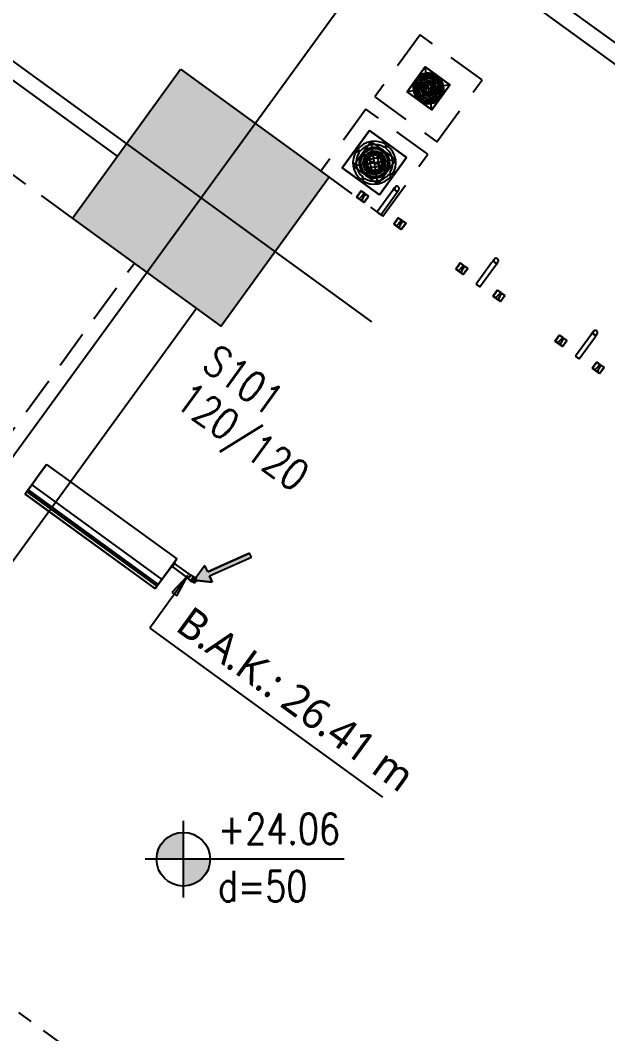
# Model space of a CAD drawing. Header units: millimetres. Extents: x 400392 to 401374, y 4543900 to 4544115.
# Drawn here: x 400714.47 to 400718.31, y 4544054.55 to 4544061.16 of the extents above; entities that cross this region are included whole.
import ezdxf

# ---------------------------------------------------------------- set-up
doc = ezdxf.new("R2010")
doc.units = ezdxf.units.MM
for name, pattern in [('AKS', [3, 2.5, -0.25, 0, -0.25]), ('CENTER', [2, 1.25, -0.25, 0.25, -0.25]), ('CIZGI', [0.4, 0.25, -0.15]), ('CONTINU', [0]), ('HIDDEN', [0.375, 0.25, -0.125])]:
    doc.linetypes.add(name, pattern=pattern)
doc.layers.add('A-DETL-GENF', color=92, linetype='Continuous', lineweight=9)
for name, color, linetype in [('aks prota', 2, 'AKS'), ('kiriş prota', 6, 'Continuous'), ('kolon prota', 1, 'Continuous'), ('kolon tarama prota', 252, 'Continuous'), ('lkolon prota', 4, 'Continuous'), ('PRT-MI-a_fit_drainage', 10, 'Continuous'), ('skesit prota', 7, 'Continuous'), ('st-s_level (kot)', 6, 'Continuous'), ('st-s_levelmark (kot işareti)', 4, 'Continuous'), ('tkolon prota', 6, 'Continuous')]:
    doc.layers.add(name, color=color, linetype=linetype)
doc.styles.add('OLCU', font='romanstw.shx')
doc.styles.add('Segoe UI Light_1', font='', dxfattribs={"height": 200})
doc.styles.add('tkolon', font='romanstw.shx')
doc.styles.get('Segoe UI Light_1').set_extended_font_data('Segoe UI Light')

# ---------------------------------------------------------------- blocks, each defined once
blk = doc.blocks.new('+24.06 mekanik')
at = {"layer": 'kolon tarama prota'}
for points in [[(10465.7, 166800.1), (10465.7, 166918.1), (10503.8, 166896.1), (10653.2, 167154.9), (10679.2, 167139.9), (10529.8, 166881), (10567.9, 166859.1)], [(10414, 166799.8), (10394.3, 166649.8), (10433.8, 166649.8)]]:
    blk.add_hatch(color=253, dxfattribs=at).paths.add_polyline_path(points, flags=0)
at = {"layer": 'kolon tarama prota', "color": 253}
for p, q in [((20430.7, 171251.8), (3082.9, 171251.8)), ((3082.9, 171137.5), (20430.7, 171137.5)), ((9915.1, 170394.8), (9715.1, 170394.8)), ((9715.1, 170394.8), (9715.1, 170194.8)), ((9715.1, 170194.8), (9715.1, 170394.8)), ((9715.1, 170394.8), (9915.1, 170394.8)), ((9715.1, 170394.8), (9715.1, 170394.8)), ((9810.1, 170388), (9810.1, 170374.6)), ((9810.1, 170374.6), (9810.1, 170388)), ((9810.1, 170388), (9810.1, 170388)), ((9810.1, 170374.6), (9810.1, 170374.6)), ((9820.1, 170374.6), (9820.1, 170388)), ((9820.1, 170388), (9820.1, 170374.6)), ((9820.1, 170388), (9820.1, 170388)), ((9820.1, 170374.6), (9820.1, 170374.6)), ((9915.1, 170194.8), (9915.1, 170394.8)), ((9915.1, 170394.8), (9915.1, 170194.8)), ((9915.1, 170394.8), (9915.1, 170394.8)), ((9810.1, 170357.9), (9810.1, 170344.5)), ((9810.1, 170344.5), (9810.1, 170357.9)), ((9810.1, 170357.9), (9810.1, 170357.9)), ((9810.1, 170344.5), (9810.1, 170344.5)), ((9810.1, 170327.7), (9810.1, 170314.1)), ((9810.1, 170314.1), (9810.1, 170327.7)), ((9810.1, 170327.7), (9810.1, 170327.7)), ((9810.1, 170314.1), (9810.1, 170314.1)), ((9820.1, 170344.5), (9820.1, 170357.9)), ((9820.1, 170357.9), (9820.1, 170344.5)), ((9820.1, 170357.9), (9820.1, 170357.9)), ((9820.1, 170344.5), (9820.1, 170344.5)), ((9820.1, 170314.1), (9820.1, 170327.7)), ((9820.1, 170327.7), (9820.1, 170314.1)), ((9820.1, 170327.7), (9820.1, 170327.7)), ((9820.1, 170314.1), (9820.1, 170314.1)), ((9735.3, 170299.8), (9721.9, 170299.8)), ((9721.9, 170299.8), (9735.3, 170299.8)), ((9721.9, 170299.8), (9721.9, 170299.8)), ((9721.9, 170289.8), (9735.3, 170289.8)), ((9735.3, 170289.8), (9721.9, 170289.8)), ((9721.9, 170289.8), (9721.9, 170289.8)), ((9735.3, 170299.8), (9735.3, 170299.8)), ((9735.3, 170289.8), (9735.3, 170289.8)), ((9765.4, 170299.8), (9752, 170299.8)), ((9752, 170299.8), (9765.4, 170299.8)), ((9752, 170299.8), (9752, 170299.8)), ((9752, 170289.8), (9765.4, 170289.8)), ((9765.4, 170289.8), (9752, 170289.8)), ((9752, 170289.8), (9752, 170289.8)), ((9765.4, 170299.8), (9765.4, 170299.8)), ((9765.4, 170289.8), (9765.4, 170289.8)), ((9795.8, 170299.8), (9782.2, 170299.8)), ((9782.2, 170299.8), (9795.8, 170299.8)), ((9782.2, 170299.8), (9782.2, 170299.8)), ((9782.2, 170289.8), (9795.8, 170289.8)), ((9795.8, 170289.8), (9782.2, 170289.8)), ((9782.2, 170289.8), (9782.2, 170289.8)), ((9795.8, 170299.8), (9795.8, 170299.8)), ((9795.8, 170289.8), (9795.8, 170289.8)), ((9810.1, 170275.4), (9810.1, 170261.8)), ((9810.1, 170261.8), (9810.1, 170275.4)), ((9810.1, 170275.4), (9810.1, 170275.4)), ((9810.1, 170261.8), (9810.1, 170261.8)), ((9810.1, 170245), (9810.1, 170231.6)), ((9810.1, 170231.6), (9810.1, 170245)), ((9810.1, 170245), (9810.1, 170245)), ((9820.1, 170261.8), (9820.1, 170275.4)), ((9820.1, 170275.4), (9820.1, 170261.8)), ((9820.1, 170275.4), (9820.1, 170275.4)), ((9820.1, 170261.8), (9820.1, 170261.8)), ((9820.1, 170231.6), (9820.1, 170245)), ((9820.1, 170245), (9820.1, 170231.6)), ((9820.1, 170245), (9820.1, 170245)), ((9848.1, 170299.8), (9834.5, 170299.8)), ((9834.5, 170299.8), (9848.1, 170299.8)), ((9834.5, 170299.8), (9834.5, 170299.8)), ((9834.5, 170289.8), (9848.1, 170289.8)), ((9848.1, 170289.8), (9834.5, 170289.8)), ((9834.5, 170289.8), (9834.5, 170289.8)), ((9848.1, 170299.8), (9848.1, 170299.8)), ((9848.1, 170289.8), (9848.1, 170289.8)), ((9878.3, 170299.8), (9864.9, 170299.8)), ((9864.9, 170299.8), (9878.3, 170299.8)), ((9864.9, 170299.8), (9864.9, 170299.8)), ((9864.9, 170289.8), (9878.3, 170289.8)), ((9878.3, 170289.8), (9864.9, 170289.8)), ((9864.9, 170289.8), (9864.9, 170289.8)), ((9878.3, 170299.8), (9878.3, 170299.8)), ((9878.3, 170289.8), (9878.3, 170289.8)), ((9908.3, 170299.8), (9895, 170299.8)), ((9895, 170299.8), (9908.3, 170299.8)), ((9895, 170299.8), (9895, 170299.8)), ((9895, 170289.8), (9908.3, 170289.8)), ((9908.3, 170289.8), (9895, 170289.8)), ((9895, 170289.8), (9895, 170289.8)), ((9908.3, 170299.8), (9908.3, 170299.8)), ((9908.3, 170289.8), (9908.3, 170289.8)), ((9715.1, 170194.8), (9915.1, 170194.8)), ((9915.1, 170194.8), (9715.1, 170194.8)), ((9715.1, 170194.8), (9715.1, 170194.8)), ((9810.1, 170231.6), (9810.1, 170231.6)), ((9810.1, 170214.9), (9810.1, 170201.6)), ((9810.1, 170201.6), (9810.1, 170214.9)), ((9810.1, 170214.9), (9810.1, 170214.9)), ((9810.1, 170201.6), (9810.1, 170201.6)), ((9820.1, 170231.6), (9820.1, 170231.6)), ((9820.1, 170201.6), (9820.1, 170214.9)), ((9820.1, 170214.9), (9820.1, 170201.6)), ((9820.1, 170214.9), (9820.1, 170214.9)), ((9820.1, 170201.6), (9820.1, 170201.6)), ((9915.1, 170194.8), (9915.1, 170194.8)), ((9665.1, 169844.8), (9665.1, 169544.8)), ((9965.1, 169844.8), (9665.1, 169844.8)), ((9665.1, 169844.8), (9965.1, 169844.8)), ((9665.1, 169544.8), (9665.1, 169844.8)), ((9665.1, 169844.8), (9665.1, 169844.8)), ((9965.1, 169544.8), (9965.1, 169844.8)), ((9965.1, 169844.8), (9965.1, 169544.8)), ((9965.1, 169844.8), (9965.1, 169844.8)), ((9810.1, 169834.7), (9810.1, 169814.7)), ((9810.1, 169814.7), (9810.1, 169834.7)), ((9810.1, 169834.7), (9810.1, 169834.7)), ((9810.1, 169814.7), (9810.1, 169814.7)), ((9810.1, 169789.7), (9810.1, 169769.6)), ((9810.1, 169769.6), (9810.1, 169789.7)), ((9810.1, 169789.7), (9810.1, 169789.7)), ((9820.1, 169814.7), (9820.1, 169834.7)), ((9820.1, 169834.7), (9820.1, 169814.7)), ((9820.1, 169834.7), (9820.1, 169834.7)), ((9820.1, 169814.7), (9820.1, 169814.7)), ((9820.1, 169769.6), (9820.1, 169789.7)), ((9820.1, 169789.7), (9820.1, 169769.6)), ((9820.1, 169789.7), (9820.1, 169789.7)), ((9810.1, 169769.6), (9810.1, 169769.6)), ((9810.1, 169744.5), (9810.1, 169724.4)), ((9810.1, 169724.4), (9810.1, 169744.5)), ((9810.1, 169744.5), (9810.1, 169744.5)), ((9810.1, 169724.4), (9810.1, 169724.4)), ((9820.1, 169769.6), (9820.1, 169769.6)), ((9820.1, 169724.4), (9820.1, 169744.5)), ((9820.1, 169744.5), (9820.1, 169724.4)), ((9820.1, 169744.5), (9820.1, 169744.5)), ((9820.1, 169724.4), (9820.1, 169724.4)), ((9695.2, 169699.8), (9675.2, 169699.8)), ((9675.2, 169699.8), (9695.2, 169699.8)), ((9675.2, 169699.8), (9675.2, 169699.8)), ((9675.2, 169689.8), (9695.2, 169689.8)), ((9695.2, 169689.8), (9675.2, 169689.8)), ((9675.2, 169689.8), (9675.2, 169689.8)), ((9695.2, 169699.8), (9695.2, 169699.8)), ((9695.2, 169689.8), (9695.2, 169689.8)), ((9740.3, 169699.8), (9720.3, 169699.8)), ((9720.3, 169699.8), (9740.3, 169699.8)), ((9720.3, 169699.8), (9720.3, 169699.8)), ((9720.3, 169689.8), (9740.3, 169689.8)), ((9740.3, 169689.8), (9720.3, 169689.8)), ((9720.3, 169689.8), (9720.3, 169689.8)), ((9740.3, 169699.8), (9740.3, 169699.8)), ((9740.3, 169689.8), (9740.3, 169689.8)), ((9785.5, 169699.8), (9765.4, 169699.8)), ((9765.4, 169699.8), (9785.5, 169699.8)), ((9765.4, 169699.8), (9765.4, 169699.8)), ((9765.4, 169689.8), (9785.5, 169689.8)), ((9785.5, 169689.8), (9765.4, 169689.8)), ((9765.4, 169689.8), (9765.4, 169689.8)), ((9785.5, 169699.8), (9785.5, 169699.8)), ((9785.5, 169689.8), (9785.5, 169689.8)), ((9810.1, 169665.2), (9810.1, 169645)), ((9810.1, 169645), (9810.1, 169665.2)), ((9810.1, 169665.2), (9810.1, 169665.2)), ((9810.1, 169645), (9810.1, 169645)), ((9820.1, 169645), (9820.1, 169665.2)), ((9820.1, 169665.2), (9820.1, 169645)), ((9820.1, 169665.2), (9820.1, 169665.2)), ((9820.1, 169645), (9820.1, 169645)), ((9864.9, 169699.8), (9844.7, 169699.8)), ((9844.7, 169699.8), (9864.9, 169699.8)), ((9844.7, 169699.8), (9844.7, 169699.8)), ((9844.7, 169689.8), (9864.9, 169689.8)), ((9864.9, 169689.8), (9844.7, 169689.8)), ((9844.7, 169689.8), (9844.7, 169689.8)), ((9864.9, 169699.8), (9864.9, 169699.8)), ((9864.9, 169689.8), (9864.9, 169689.8)), ((9910, 169699.8), (9890, 169699.8)), ((9890, 169699.8), (9910, 169699.8)), ((9890, 169699.8), (9890, 169699.8)), ((9890, 169689.8), (9910, 169689.8)), ((9910, 169689.8), (9890, 169689.8)), ((9890, 169689.8), (9890, 169689.8)), ((9910, 169699.8), (9910, 169699.8)), ((9910, 169689.8), (9910, 169689.8)), ((9955, 169699.8), (9935, 169699.8)), ((9935, 169699.8), (9955, 169699.8)), ((9935, 169699.8), (9935, 169699.8)), ((9935, 169689.8), (9955, 169689.8)), ((9955, 169689.8), (9935, 169689.8)), ((9935, 169689.8), (9935, 169689.8)), ((9955, 169699.8), (9955, 169699.8)), ((9955, 169689.8), (9955, 169689.8)), ((9810.1, 169619.9), (9810.1, 169599.9)), ((9810.1, 169599.9), (9810.1, 169619.9)), ((9810.1, 169619.9), (9810.1, 169619.9)), ((9810.1, 169599.9), (9810.1, 169599.9)), ((9820.1, 169599.9), (9820.1, 169619.9)), ((9820.1, 169619.9), (9820.1, 169599.9)), ((9820.1, 169619.9), (9820.1, 169619.9)), ((9820.1, 169599.9), (9820.1, 169599.9)), ((10017.7, 169614.8), (10017.7, 169444.8)), ((10047.7, 169444.8), (10047.7, 169614.8)), ((10817.7, 169614.8), (10817.7, 169444.8)), ((10847.7, 169444.8), (10847.7, 169614.8)), ((11617.7, 169614.8), (11617.7, 169444.8)), ((11647.7, 169444.8), (11647.7, 169614.8)), ((9665.1, 169544.8), (9965.1, 169544.8)), ((9965.1, 169544.8), (9665.1, 169544.8)), ((9665.1, 169544.8), (9665.1, 169544.8)), ((9810.1, 169574.9), (9810.1, 169554.9)), ((9810.1, 169554.9), (9810.1, 169574.9)), ((9810.1, 169574.9), (9810.1, 169574.9)), ((9810.1, 169554.9), (9810.1, 169554.9)), ((9820.1, 169554.9), (9820.1, 169574.9)), ((9820.1, 169574.9), (9820.1, 169554.9)), ((9820.1, 169574.9), (9820.1, 169574.9)), ((9820.1, 169554.9), (9820.1, 169554.9)), ((9965.1, 169544.8), (9965.1, 169544.8)), ((9852.7, 169494.8), (9852.7, 169444.8)), ((9852.7, 169494.8), (9852.9, 169494.8)), ((9852.9, 169494.8), (9852.7, 169494.8)), ((9852.9, 169494.8), (9879.1, 169494.8)), ((9879.1, 169494.8), (9852.9, 169494.8)), ((9854.3, 169446.8), (9873.2, 169446.8)), ((9873.2, 169446.8), (9854.3, 169446.8)), ((9873.2, 169446.8), (9854.3, 169446.8)), ((9854.3, 169446.8), (9873.2, 169446.8)), ((9879.1, 169494.8), (9886.4, 169494.8)), ((9886.4, 169494.8), (9879.1, 169494.8)), ((9886.4, 169494.8), (9912.5, 169494.8)), ((9912.5, 169494.8), (9886.4, 169494.8)), ((9892.2, 169446.8), (9911.2, 169446.8)), ((9911.2, 169446.8), (9892.2, 169446.8)), ((9892.2, 169446.8), (9911.2, 169446.8)), ((9911.2, 169446.8), (9892.2, 169446.8)), ((9912.5, 169494.8), (9912.7, 169494.8)), ((9912.7, 169494.8), (9912.5, 169494.8)), ((9912.7, 169444.8), (9912.7, 169494.8)), ((10152.7, 169494.8), (10152.7, 169444.8)), ((10152.9, 169494.8), (10152.7, 169494.8)), ((10152.7, 169494.8), (10152.9, 169494.8)), ((10179, 169494.8), (10152.9, 169494.8)), ((10152.9, 169494.8), (10179, 169494.8)), ((10173.2, 169446.8), (10154.2, 169446.8)), ((10154.2, 169446.8), (10173.2, 169446.8)), ((10154.2, 169446.8), (10173.2, 169446.8)), ((10173.2, 169446.8), (10154.2, 169446.8)), ((10186.3, 169494.8), (10179, 169494.8)), ((10179, 169494.8), (10186.3, 169494.8)), ((10212.4, 169494.8), (10186.3, 169494.8)), ((10186.3, 169494.8), (10212.4, 169494.8)), ((10211.1, 169446.8), (10192.2, 169446.8)), ((10192.2, 169446.8), (10211.1, 169446.8)), ((10192.2, 169446.8), (10211.1, 169446.8)), ((10211.1, 169446.8), (10192.2, 169446.8)), ((10212.7, 169494.8), (10212.4, 169494.8)), ((10212.4, 169494.8), (10212.7, 169494.8)), ((10212.7, 169444.8), (10212.7, 169494.8)), ((10652.7, 169494.8), (10652.7, 169444.8)), ((10652.7, 169494.8), (10652.9, 169494.8)), ((10652.9, 169494.8), (10652.7, 169494.8)), ((10652.9, 169494.8), (10679.1, 169494.8)), ((10679.1, 169494.8), (10652.9, 169494.8)), ((10654.3, 169446.8), (10673.2, 169446.8)), ((10673.2, 169446.8), (10654.3, 169446.8)), ((10673.2, 169446.8), (10654.3, 169446.8)), ((10654.3, 169446.8), (10673.2, 169446.8)), ((10679.1, 169494.8), (10686.4, 169494.8)), ((10686.4, 169494.8), (10679.1, 169494.8)), ((10686.4, 169494.8), (10712.5, 169494.8)), ((10712.5, 169494.8), (10686.4, 169494.8)), ((10692.2, 169446.8), (10711.2, 169446.8)), ((10711.2, 169446.8), (10692.2, 169446.8)), ((10692.2, 169446.8), (10711.2, 169446.8)), ((10711.2, 169446.8), (10692.2, 169446.8)), ((10712.5, 169494.8), (10712.7, 169494.8)), ((10712.7, 169494.8), (10712.5, 169494.8)), ((10712.7, 169444.8), (10712.7, 169494.8)), ((10952.7, 169494.8), (10952.7, 169444.8)), ((10952.9, 169494.8), (10952.7, 169494.8)), ((10952.7, 169494.8), (10952.9, 169494.8)), ((10979, 169494.8), (10952.9, 169494.8)), ((10952.9, 169494.8), (10979, 169494.8)), ((10973.2, 169446.8), (10954.2, 169446.8)), ((10954.2, 169446.8), (10973.2, 169446.8)), ((10954.2, 169446.8), (10973.2, 169446.8)), ((10973.2, 169446.8), (10954.2, 169446.8)), ((10986.3, 169494.8), (10979, 169494.8)), ((10979, 169494.8), (10986.3, 169494.8)), ((11012.4, 169494.8), (10986.3, 169494.8)), ((10986.3, 169494.8), (11012.4, 169494.8)), ((11011.1, 169446.8), (10992.2, 169446.8)), ((10992.2, 169446.8), (11011.1, 169446.8)), ((10992.2, 169446.8), (11011.1, 169446.8)), ((11011.1, 169446.8), (10992.2, 169446.8)), ((11012.7, 169494.8), (11012.4, 169494.8)), ((11012.4, 169494.8), (11012.7, 169494.8)), ((11012.7, 169444.8), (11012.7, 169494.8)), ((11452.7, 169494.8), (11452.7, 169444.8)), ((11452.7, 169494.8), (11452.9, 169494.8)), ((11452.9, 169494.8), (11452.7, 169494.8)), ((11452.9, 169494.8), (11479.1, 169494.8)), ((11479.1, 169494.8), (11452.9, 169494.8)), ((11454.3, 169446.8), (11473.2, 169446.8)), ((11473.2, 169446.8), (11454.3, 169446.8)), ((11473.2, 169446.8), (11454.3, 169446.8)), ((11454.3, 169446.8), (11473.2, 169446.8)), ((11479.1, 169494.8), (11486.4, 169494.8)), ((11486.4, 169494.8), (11479.1, 169494.8)), ((11486.4, 169494.8), (11512.5, 169494.8)), ((11512.5, 169494.8), (11486.4, 169494.8)), ((11492.2, 169446.8), (11511.2, 169446.8)), ((11511.2, 169446.8), (11492.2, 169446.8)), ((11492.2, 169446.8), (11511.2, 169446.8)), ((11511.2, 169446.8), (11492.2, 169446.8)), ((11512.5, 169494.8), (11512.7, 169494.8)), ((11512.7, 169494.8), (11512.5, 169494.8)), ((11512.7, 169444.8), (11512.7, 169494.8)), ((11752.7, 169494.8), (11752.7, 169444.8)), ((11752.9, 169494.8), (11752.7, 169494.8)), ((11752.7, 169494.8), (11752.9, 169494.8)), ((11779, 169494.8), (11752.9, 169494.8)), ((11752.9, 169494.8), (11779, 169494.8)), ((11773.2, 169446.8), (11754.2, 169446.8)), ((11754.2, 169446.8), (11773.2, 169446.8)), ((11754.2, 169446.8), (11773.2, 169446.8)), ((11773.2, 169446.8), (11754.2, 169446.8)), ((11786.3, 169494.8), (11779, 169494.8)), ((11779, 169494.8), (11786.3, 169494.8)), ((11812.4, 169494.8), (11786.3, 169494.8)), ((11786.3, 169494.8), (11812.4, 169494.8)), ((11811.1, 169446.8), (11792.2, 169446.8)), ((11792.2, 169446.8), (11811.1, 169446.8)), ((11792.2, 169446.8), (11811.1, 169446.8)), ((11811.1, 169446.8), (11792.2, 169446.8)), ((11812.7, 169494.8), (11812.4, 169494.8)), ((11812.4, 169494.8), (11812.7, 169494.8)), ((11812.7, 169444.8), (11812.7, 169494.8)), ((9852.7, 169444.8), (9912.7, 169444.8)), ((9912.7, 169444.8), (9852.7, 169444.8)), ((10047.7, 169444.8), (10017.7, 169444.8)), ((10017.7, 169444.8), (10047.7, 169444.8)), ((10212.7, 169444.8), (10152.7, 169444.8)), ((10152.7, 169444.8), (10212.7, 169444.8)), ((10652.7, 169444.8), (10712.7, 169444.8)), ((10712.7, 169444.8), (10652.7, 169444.8)), ((10847.7, 169444.8), (10817.7, 169444.8)), ((10817.7, 169444.8), (10847.7, 169444.8)), ((11012.7, 169444.8), (10952.7, 169444.8)), ((10952.7, 169444.8), (11012.7, 169444.8)), ((11452.7, 169444.8), (11512.7, 169444.8)), ((11512.7, 169444.8), (11452.7, 169444.8)), ((11647.7, 169444.8), (11617.7, 169444.8)), ((11617.7, 169444.8), (11647.7, 169444.8)), ((11812.7, 169444.8), (11752.7, 169444.8)), ((11752.7, 169444.8), (11812.7, 169444.8)), ((10653.2, 167154.9), (10503.8, 166896.1)), ((10503.8, 166896.1), (10653.2, 167154.9)), ((10529.8, 166881), (10679.2, 167139.9)), ((10529.8, 166881), (10679.2, 167139.9)), ((10679.2, 167139.9), (10653.2, 167154.9)), ((10679.2, 167139.9), (10653.2, 167154.9)), ((10503.8, 166896.1), (10465.7, 166918.1)), ((10465.7, 166918.1), (10465.7, 166800.1)), ((10503.8, 166896.1), (10465.7, 166918.1)), ((10465.7, 166918.1), (10465.7, 166800.1)), ((10567.9, 166859.1), (10529.8, 166881)), ((10529.8, 166881), (10567.9, 166859.1)), ((9241.7, 166751.8), (9241.7, 166844.8)), ((9241.7, 166844.8), (9241.7, 166844.8)), ((9241.7, 166844.8), (9241.7, 166755.4)), ((9241.7, 166844.8), (10291.7, 166844.8)), ((9241.7, 166844.8), (10291.7, 166844.8)), ((9766.7, 166819.8), (9766.7, 166819.8)), ((10291.7, 166755.4), (10291.7, 166844.8)), ((10291.7, 166844.8), (10291.7, 166844.8)), ((10291.7, 166844.8), (10291.7, 166751.8)), ((10296.7, 166819.8), (10291.7, 166819.8)), ((10291.7, 166779.8), (10291.7, 166819.8)), ((10291.7, 166819.8), (10291.7, 166779.8)), ((10296.7, 166808.9), (10291.7, 166808.9)), ((10296.7, 166808.9), (10291.7, 166808.9)), ((10291.7, 166788.9), (10291.7, 166808.9)), ((10291.7, 166808.9), (10291.7, 166788.9)), ((10291.7, 166788.9), (10291.7, 166808.9)), ((10291.7, 166808.9), (10291.7, 166788.9)), ((10296.7, 166779.8), (10296.7, 166819.8)), ((10296.7, 166819.8), (10296.7, 166779.8)), ((10427.3, 166813.2), (10296.7, 166813.2)), ((10296.7, 166799.8), (10296.7, 166813.2)), ((10296.7, 166813.2), (10296.7, 166799.8)), ((10296.7, 166788.9), (10296.7, 166808.9)), ((10296.7, 166808.9), (10296.7, 166788.9)), ((10296.7, 166788.9), (10296.7, 166808.9)), ((10296.7, 166808.9), (10296.7, 166788.9)), ((10445.6, 166816.1), (10427.3, 166816.1)), ((10427.3, 166799.8), (10427.3, 166813.2)), ((10427.3, 166813.2), (10427.3, 166799.8)), ((10465.7, 166800.1), (10567.9, 166859.1)), ((10567.9, 166859.1), (10465.7, 166800.1)), ((9241.7, 166755.4), (9241.7, 166679.8)), ((9241.7, 166700.1), (9241.7, 166751.8)), ((10291.7, 166788.9), (10296.7, 166788.9)), ((10291.7, 166788.9), (10296.7, 166788.9)), ((10291.7, 166779.8), (10296.7, 166779.8)), ((10291.7, 166679.8), (10291.7, 166755.4)), ((10291.7, 166751.8), (10291.7, 166700.1)), ((10296.7, 166786.5), (10296.7, 166799.8)), ((10296.7, 166799.8), (10296.7, 166786.5)), ((10296.7, 166786.5), (10427.3, 166786.5)), ((10414, 166799.8), (10394.3, 166649.8)), ((10433.8, 166649.8), (10414, 166799.8)), ((10414, 166799.8), (10414, 166376.2)), ((10427.3, 166786.5), (10427.3, 166799.8)), ((10427.3, 166799.8), (10427.3, 166786.5)), ((10427.3, 166799.8), (10427.3, 166799.8)), ((10427.3, 166799.8), (10427.3, 166799.8)), ((10427.3, 166783.6), (10445.6, 166783.6)), ((9241.7, 166624.4), (9241.7, 166700.1)), ((9241.7, 166679.8), (9241.7, 166639.9)), ((9241.7, 166679.8), (10291.7, 166679.8)), ((10291.7, 166700.1), (10291.7, 166624.4)), ((10291.7, 166639.9), (10291.7, 166679.8)), ((9241.7, 166639.9), (9241.7, 166631.7)), ((9241.7, 166639.9), (10291.7, 166639.9)), ((9241.7, 166631.7), (9241.7, 166606.5)), ((9241.7, 166631.7), (10291.7, 166631.7)), ((9241.7, 166606.5), (9241.7, 166624.4)), ((9241.7, 166624.4), (10291.7, 166624.4)), ((10291.7, 166606.5), (9241.7, 166606.5)), ((9241.7, 166605), (10291.7, 166605)), ((10291.7, 166631.7), (10291.7, 166639.9)), ((10291.7, 166606.5), (10291.7, 166631.7)), ((10291.7, 166624.4), (10291.7, 166606.5)), ((10394.3, 166649.8), (10433.8, 166649.8)), ((10414, 166376.2), (12290.9, 166376.2))]:
    blk.add_line(p, q, dxfattribs=at)
at = {"layer": 'kolon tarama prota', "color": 253, "flags": 128}
for points in [[(10017.7, 169644.8), (10017.7, 169640.1), (10017.7, 169627.7), (10017.7, 169614.8)], [(10047.7, 169614.8), (10047.7, 169630.8), (10047.7, 169641.9), (10047.7, 169644.8)], [(10817.7, 169644.8), (10817.7, 169640.1), (10817.7, 169627.7), (10817.7, 169614.8)], [(10847.7, 169614.8), (10847.7, 169630.8), (10847.7, 169641.9), (10847.7, 169644.8)], [(11617.7, 169644.8), (11617.7, 169640.1), (11617.7, 169627.7), (11617.7, 169614.8)], [(11647.7, 169614.8), (11647.7, 169630.8), (11647.7, 169641.9), (11647.7, 169644.8)], [(10462.7, 166816.1), (10458.1, 166816.1), (10446.9, 166816.1), (10445.6, 166816.1)], [(10445.6, 166783.6), (10457.2, 166783.6), (10462.6, 166783.6), (10462.7, 166783.6)]]:
    blk.add_lwpolyline(points, dxfattribs=at)
at = {"layer": 'kolon tarama prota', "color": 253}
for centre, radius, start, end in [((9815.1, 170294.8), 100, 90, 270), ((9815.1, 170294.8), 100, 90, 270), ((9815.1, 170294.8), 93.3, 93.07089, 176.92911), ((9815.1, 170294.8), 93.3, 93.07089, 176.92911), ((9815.1, 170294.8), 90, 90, 270), ((9815.1, 170294.8), 90, 90, 270), ((9815.1, 170294.8), 80, 93.58332, 176.41668), ((9815.1, 170294.8), 80, 93.58332, 176.41668), ((9815.1, 170294.8), 100, 270, 90), ((9815.1, 170294.8), 100, 270, 90), ((9815.1, 170294.8), 90, 270, 90), ((9815.1, 170294.8), 90, 270, 90), ((9815.1, 170294.8), 93.3, 3.07089, 86.92911), ((9815.1, 170294.8), 93.3, 3.07089, 86.92911), ((9815.1, 170294.8), 80, 3.58332, 86.41668), ((9815.1, 170294.8), 80, 3.58332, 86.41668), ((9815.1, 170294.8), 63.3, 94.52806, 175.47194), ((9815.1, 170294.8), 63.3, 94.52806, 175.47194), ((9815.1, 170294.8), 50, 95.73917, 174.26083), ((9815.1, 170294.8), 50, 95.73917, 174.26083), ((9815.3, 170294.8), 45, 0, 180), ((9815.1, 170294.8), 35, 90, 270), ((9815.1, 170294.8), 35, 90, 270), ((9815.1, 170294.8), 33.3, 98.62693, 171.37307), ((9815.1, 170294.8), 33.3, 98.62693, 171.37307), ((9815.1, 170294.8), 20, 104.47751, 165.52249), ((9815.1, 170294.8), 20, 104.47751, 165.52249), ((9815.1, 170294.8), 35, 270, 90), ((9815.1, 170294.8), 35, 270, 90), ((9815.3, 170317.3), 22.5, 270, 90), ((9815.1, 170294.8), 63.3, 4.52806, 85.47194), ((9815.1, 170294.8), 63.3, 4.52806, 85.47194), ((9815.1, 170294.8), 50, 5.73917, 84.26083), ((9815.1, 170294.8), 50, 5.73917, 84.26083), ((9815.1, 170294.8), 33.3, 8.62693, 81.37307), ((9815.1, 170294.8), 33.3, 8.62693, 81.37307), ((9815.1, 170294.8), 20, 14.47751, 75.52249), ((9815.1, 170294.8), 20, 14.47751, 75.52249), ((9815.1, 170294.8), 93.3, 183.07089, 266.92911), ((9815.1, 170294.8), 93.3, 183.07089, 266.92911), ((9815.1, 170294.8), 80, 183.58332, 266.41668), ((9815.1, 170294.8), 80, 183.58332, 266.41668), ((9815.1, 170294.8), 63.3, 184.52806, 265.47194), ((9815.1, 170294.8), 63.3, 184.52806, 265.47194), ((9815.1, 170294.8), 50, 185.73917, 264.26083), ((9815.1, 170294.8), 50, 185.73917, 264.26083), ((9815.3, 170294.8), 45, 180, 0), ((9815.1, 170294.8), 33.3, 188.62693, 261.37307), ((9815.1, 170294.8), 33.3, 188.62693, 261.37307), ((9815.3, 170272.3), 22.5, 90, 270), ((9815.1, 170294.8), 20, 194.47751, 255.52249), ((9815.1, 170294.8), 20, 194.47751, 255.52249), ((9815.1, 170294.8), 33.3, 278.62693, 351.37307), ((9815.1, 170294.8), 20, 284.47751, 345.52249), ((9815.1, 170294.8), 63.3, 274.52806, 355.47194), ((9815.1, 170294.8), 50, 275.73917, 354.26083), ((9815.1, 170294.8), 93.3, 273.07089, 356.92911), ((9815.1, 170294.8), 80, 273.58332, 356.41668), ((9815.1, 170294.8), 50, 275.73917, 354.26083), ((9815.1, 170294.8), 63.3, 274.52806, 355.47194), ((9815.1, 170294.8), 80, 273.58332, 356.41668), ((9815.1, 170294.8), 93.3, 273.07089, 356.92911), ((9815.1, 170294.8), 20, 284.47751, 345.52249), ((9815.1, 170294.8), 33.3, 278.62693, 351.37307), ((9815.1, 169694.8), 140, 92.04671, 177.95329), ((9815.1, 169694.8), 140, 92.04671, 177.95329), ((9815.1, 169694.8), 120, 92.38802, 177.61198), ((9815.1, 169694.8), 120, 92.38802, 177.61198), ((9815.1, 169694.8), 100, 90, 270), ((9815.1, 169694.8), 100, 90, 270), ((9815.1, 169694.8), 95, 93.01696, 176.98304), ((9815.1, 169694.8), 95, 93.01696, 176.98304), ((9815.1, 169694.8), 90, 90, 270), ((9815.1, 169694.8), 90, 90, 270), ((9815.1, 169694.8), 100, 270, 90), ((9815.1, 169694.8), 100, 270, 90), ((9815.1, 169694.8), 90, 270, 90), ((9815.1, 169694.8), 90, 270, 90), ((9815.1, 169694.8), 140, 2.04671, 87.95329), ((9815.1, 169694.8), 140, 2.04671, 87.95329), ((9815.1, 169694.8), 120, 2.38802, 87.61198), ((9815.1, 169694.8), 120, 2.38802, 87.61198), ((9815.1, 169694.8), 95, 3.01696, 86.98304), ((9815.1, 169694.8), 95, 3.01696, 86.98304), ((9815.1, 169694.8), 75, 93.82255, 176.17745), ((9815.1, 169694.8), 75, 93.82255, 176.17745), ((9815.1, 169695), 59, 0, 180), ((9815.1, 169694.8), 50, 90, 270), ((9815.1, 169694.8), 50, 90, 270), ((9815.1, 169694.8), 50, 95.73917, 174.26083), ((9815.1, 169694.8), 50, 95.73917, 174.26083), ((9815.1, 169694.8), 30, 99.59407, 170.40593), ((9815.1, 169694.8), 30, 99.59407, 170.40593), ((9815.1, 169724.5), 29.5, 270, 90), ((9815.1, 169694.8), 50, 270, 90), ((9815.1, 169694.8), 50, 270, 90), ((9815.1, 169694.8), 75, 3.82255, 86.17745), ((9815.1, 169694.8), 75, 3.82255, 86.17745), ((9815.1, 169694.8), 50, 5.73917, 84.26083), ((9815.1, 169694.8), 50, 5.73917, 84.26083), ((9815.1, 169694.8), 30, 9.59407, 80.40593), ((9815.1, 169694.8), 30, 9.59407, 80.40593), ((9815.1, 169694.8), 140, 182.04671, 267.95329), ((9815.1, 169694.8), 140, 182.04671, 267.95329), ((9815.1, 169694.8), 120, 182.38802, 267.61198), ((9815.1, 169694.8), 120, 182.38802, 267.61198), ((9815.1, 169694.8), 95, 183.01696, 266.98304), ((9815.1, 169694.8), 95, 183.01696, 266.98304), ((9815.1, 169694.8), 75, 183.82255, 266.17745), ((9815.1, 169694.8), 75, 183.82255, 266.17745), ((9815.1, 169695), 59, 180, 0), ((9815.1, 169694.8), 50, 185.73917, 264.26083), ((9815.1, 169694.8), 50, 185.73917, 264.26083), ((9815.1, 169694.8), 30, 189.59407, 260.40593), ((9815.1, 169694.8), 30, 189.59407, 260.40593), ((9815.1, 169665.5), 29.5, 90, 270), ((9815.1, 169694.8), 140, 272.04671, 357.95329), ((9815.1, 169694.8), 120, 272.38802, 357.61198), ((9815.1, 169694.8), 30, 279.59407, 350.40593), ((9815.1, 169694.8), 50, 275.73917, 354.26083), ((9815.1, 169694.8), 75, 273.82255, 356.17745), ((9815.1, 169694.8), 95, 273.01696, 356.98304), ((9815.1, 169694.8), 120, 272.38802, 357.61198), ((9815.1, 169694.8), 140, 272.04671, 357.95329), ((9815.1, 169694.8), 50, 275.73917, 354.26083), ((9815.1, 169694.8), 30, 279.59407, 350.40593), ((9815.1, 169694.8), 95, 273.01696, 356.98304), ((9815.1, 169694.8), 75, 273.82255, 356.17745), ((10032.7, 169644.8), 15, 0, 180), ((10832.7, 169644.8), 15, 0, 180), ((11632.7, 169644.8), 15, 0, 180), ((10032.7, 169644.8), 15, 180, 0), ((10832.7, 169644.8), 15, 180, 0), ((11632.7, 169644.8), 15, 180, 0), ((10462.7, 166799.8), 16.3, 0, 180), ((10462.6, 166799.9), 13.3, 0, 180), ((10462.6, 166806.5), 6.67, 270, 90), ((10462.7, 166799.8), 16.3, 180, 0), ((10462.6, 166799.9), 13.3, 180, 0), ((10462.6, 166793.2), 6.67, 90, 270)]:
    blk.add_arc(centre, radius, start, end, dxfattribs=at)
for points in [[(9852.9, 169494.8), (9853, 169486.8), (9853.4, 169470.8), (9853.9, 169454.8), (9854.3, 169446.8)], [(9854.3, 169446.8), (9853.9, 169454.8), (9853.4, 169470.8), (9853, 169486.8), (9852.9, 169494.8)], [(9873.2, 169446.8), (9874.3, 169454.8), (9876.3, 169470.8), (9878.1, 169486.8), (9879.1, 169494.8)], [(9879.1, 169494.8), (9878.1, 169486.8), (9876.3, 169470.8), (9874.3, 169454.8), (9873.2, 169446.8)], [(9886.4, 169494.8), (9887.3, 169486.8), (9889.2, 169470.8), (9891.2, 169454.8), (9892.2, 169446.8)], [(9892.2, 169446.8), (9891.2, 169454.8), (9889.2, 169470.8), (9887.3, 169486.8), (9886.4, 169494.8)], [(9911.2, 169446.8), (9911.5, 169454.8), (9912.1, 169470.8), (9912.4, 169486.8), (9912.5, 169494.8)], [(9912.5, 169494.8), (9912.4, 169486.8), (9912.1, 169470.8), (9911.5, 169454.8), (9911.2, 169446.8)], [(10154.2, 169446.8), (10153.9, 169454.8), (10153.3, 169470.8), (10153, 169486.8), (10152.9, 169494.8)], [(10152.9, 169494.8), (10153, 169486.8), (10153.3, 169470.8), (10153.9, 169454.8), (10154.2, 169446.8)], [(10179, 169494.8), (10178.1, 169486.8), (10176.2, 169470.8), (10174.2, 169454.8), (10173.2, 169446.8)], [(10173.2, 169446.8), (10174.2, 169454.8), (10176.2, 169470.8), (10178.1, 169486.8), (10179, 169494.8)], [(10192.2, 169446.8), (10191.1, 169454.8), (10189.1, 169470.8), (10187.2, 169486.8), (10186.3, 169494.8)], [(10186.3, 169494.8), (10187.2, 169486.8), (10189.1, 169470.8), (10191.1, 169454.8), (10192.2, 169446.8)], [(10212.4, 169494.8), (10212.3, 169486.8), (10212, 169470.8), (10211.5, 169454.8), (10211.1, 169446.8)], [(10211.1, 169446.8), (10211.5, 169454.8), (10212, 169470.8), (10212.3, 169486.8), (10212.4, 169494.8)], [(10652.9, 169494.8), (10653, 169486.8), (10653.4, 169470.8), (10653.9, 169454.8), (10654.3, 169446.8)], [(10654.3, 169446.8), (10653.9, 169454.8), (10653.4, 169470.8), (10653, 169486.8), (10652.9, 169494.8)], [(10673.2, 169446.8), (10674.3, 169454.8), (10676.3, 169470.8), (10678.1, 169486.8), (10679.1, 169494.8)], [(10679.1, 169494.8), (10678.1, 169486.8), (10676.3, 169470.8), (10674.3, 169454.8), (10673.2, 169446.8)], [(10686.4, 169494.8), (10687.3, 169486.8), (10689.2, 169470.8), (10691.2, 169454.8), (10692.2, 169446.8)], [(10692.2, 169446.8), (10691.2, 169454.8), (10689.2, 169470.8), (10687.3, 169486.8), (10686.4, 169494.8)], [(10711.2, 169446.8), (10711.5, 169454.8), (10712.1, 169470.8), (10712.4, 169486.8), (10712.5, 169494.8)], [(10712.5, 169494.8), (10712.4, 169486.8), (10712.1, 169470.8), (10711.5, 169454.8), (10711.2, 169446.8)], [(10954.2, 169446.8), (10953.9, 169454.8), (10953.3, 169470.8), (10953, 169486.8), (10952.9, 169494.8)], [(10952.9, 169494.8), (10953, 169486.8), (10953.3, 169470.8), (10953.9, 169454.8), (10954.2, 169446.8)], [(10979, 169494.8), (10978.1, 169486.8), (10976.2, 169470.8), (10974.2, 169454.8), (10973.2, 169446.8)], [(10973.2, 169446.8), (10974.2, 169454.8), (10976.2, 169470.8), (10978.1, 169486.8), (10979, 169494.8)], [(10992.2, 169446.8), (10991.1, 169454.8), (10989.1, 169470.8), (10987.2, 169486.8), (10986.3, 169494.8)], [(10986.3, 169494.8), (10987.2, 169486.8), (10989.1, 169470.8), (10991.1, 169454.8), (10992.2, 169446.8)], [(11012.4, 169494.8), (11012.3, 169486.8), (11012, 169470.8), (11011.5, 169454.8), (11011.1, 169446.8)], [(11011.1, 169446.8), (11011.5, 169454.8), (11012, 169470.8), (11012.3, 169486.8), (11012.4, 169494.8)], [(11452.9, 169494.8), (11453, 169486.8), (11453.4, 169470.8), (11453.9, 169454.8), (11454.3, 169446.8)], [(11454.3, 169446.8), (11453.9, 169454.8), (11453.4, 169470.8), (11453, 169486.8), (11452.9, 169494.8)], [(11473.2, 169446.8), (11474.3, 169454.8), (11476.3, 169470.8), (11478.1, 169486.8), (11479.1, 169494.8)], [(11479.1, 169494.8), (11478.1, 169486.8), (11476.3, 169470.8), (11474.3, 169454.8), (11473.2, 169446.8)], [(11486.4, 169494.8), (11487.3, 169486.8), (11489.2, 169470.8), (11491.2, 169454.8), (11492.2, 169446.8)], [(11492.2, 169446.8), (11491.2, 169454.8), (11489.2, 169470.8), (11487.3, 169486.8), (11486.4, 169494.8)], [(11511.2, 169446.8), (11511.5, 169454.8), (11512.1, 169470.8), (11512.4, 169486.8), (11512.5, 169494.8)], [(11512.5, 169494.8), (11512.4, 169486.8), (11512.1, 169470.8), (11511.5, 169454.8), (11511.2, 169446.8)], [(11754.2, 169446.8), (11753.9, 169454.8), (11753.3, 169470.8), (11753, 169486.8), (11752.9, 169494.8)], [(11752.9, 169494.8), (11753, 169486.8), (11753.3, 169470.8), (11753.9, 169454.8), (11754.2, 169446.8)], [(11779, 169494.8), (11778.1, 169486.8), (11776.2, 169470.8), (11774.2, 169454.8), (11773.2, 169446.8)], [(11773.2, 169446.8), (11774.2, 169454.8), (11776.2, 169470.8), (11778.1, 169486.8), (11779, 169494.8)], [(11792.2, 169446.8), (11791.1, 169454.8), (11789.1, 169470.8), (11787.2, 169486.8), (11786.3, 169494.8)], [(11786.3, 169494.8), (11787.2, 169486.8), (11789.1, 169470.8), (11791.1, 169454.8), (11792.2, 169446.8)], [(11812.4, 169494.8), (11812.3, 169486.8), (11812, 169470.8), (11811.5, 169454.8), (11811.1, 169446.8)], [(11811.1, 169446.8), (11811.5, 169454.8), (11812, 169470.8), (11812.3, 169486.8), (11812.4, 169494.8)]]:
    blk.add_open_spline(points, degree=3, dxfattribs=at)
at = {"layer": 'kolon tarama prota', "color": 253, "style": 'Segoe UI Light_1'}
blk.add_text('B.A.K.: 26.41 m', height=200, dxfattribs=at).set_placement((10548, 166462.1))
blk = doc.blocks.new('YER SUZGECI_20x20')
at = {"color": 2}
blk.add_lwpolyline([(-20, 0), (0, 0), (0, 20), (-20, 20)], close=True, dxfattribs=at)
for points in [[(0, 20), (-20, 0)], [(-20, 20), (0, 0)]]:
    blk.add_lwpolyline(points, dxfattribs=at)
blk.add_circle((-10, 10), 7, dxfattribs=at)
blk = doc.blocks.new('PLAN_KOT')
at = {"layer": 'st-s_levelmark (kot işareti)'}
h = blk.add_hatch(color=256, dxfattribs=at)
h.paths.add_polyline_path([(0, 17.5, 0.414214), (-17.5, 0), (0, 0)])
h.paths.add_polyline_path([(17.5, 0), (0, 0), (0, -17.5, 0.414214)])
for p, q in [((0, 25), (0, -25)), ((105, 0), (-25, 0))]:
    blk.add_line(p, q, dxfattribs=at)
blk.add_circle((0, 0), 17.5, dxfattribs=at)
at = {"layer": 'st-s_level (kot)', "color": 6, "style": 'OLCU', "width": 0.8}
for tag, p in [('KOT', (22.67, 9.78)), ('DÖŞEME_KALINLIĞI', (22.67, -27.63))]:
    blk.add_attdef(tag, p, '', height=20, dxfattribs=at)

msp = doc.modelspace()

# ---------------------------------------------------------------- hatches: boundary and pattern name
at = {"layer": 'kolon tarama prota'}
h = msp.add_hatch(color=256, dxfattribs=at)
h.dxf.hatch_style = 1
h.paths.add_polyline_path([(400715.5195, 4544060.8454), (400716.4903, 4544060.14), (400715.785, 4544059.1692), (400714.8142, 4544059.8745)])

# ---------------------------------------------------------------- linework, layer by layer
at = {"layer": 'aks prota', "ltscale": 10}
for p, q in [((400695.8439, 4544032.7434), (400723.2935, 4544070.5245)), ((400789.8218, 4544006.12), (400706.6348, 4544066.5589))]:
    msp.add_line(p, q, dxfattribs=at)
at = {"layer": 'kiriş prota'}
for points in [[(400715.1081, 4544060.2791), (400710.5371, 4544063.6)], [(400712.2728, 4544054.6754), (400715.6232, 4544059.2868)]]:
    msp.add_lwpolyline(points, dxfattribs=at)
at = {"layer": 'kiriş prota', "linetype": 'HIDDEN'}
for points in [[(400714.8142, 4544059.8745), (400710.2432, 4544063.1955)], [(400711.8683, 4544054.9693), (400715.2187, 4544059.5807)]]:
    msp.add_lwpolyline(points, dxfattribs=at)
at = {"layer": 'kolon prota', "color": 1}
msp.add_lwpolyline([(400715.5195, 4544060.8454), (400716.4903, 4544060.14), (400715.785, 4544059.1692), (400714.8142, 4544059.8745)], close=True, dxfattribs=at)
at = {"layer": 'PRT-MI-a_fit_drainage', "color": 2, "linetype": 'CIZGI'}
for points in [[(400717.0824, 4544061.0696), (400716.7885, 4544060.6651), (400717.193, 4544060.3712), (400717.4869, 4544060.7757)], [(400716.7297, 4544060.5844), (400716.4358, 4544060.1799), (400716.8403, 4544059.886), (400717.1342, 4544060.2905)]]:
    msp.add_lwpolyline(points, close=True, dxfattribs=at)
at = {"layer": 'skesit prota', "linetype": 'CENTER', "ltscale": 0.2}
msp.add_lwpolyline([(400702.165, 4544063.6239), (400738.9293, 4544036.913), (400738.7966, 4544037.7511), (400738.2676, 4544037.023)], dxfattribs=at)

# ---------------------------------------------------------------- block references
at = {"layer": 'A-DETL-GENF', "xscale": 0.001, "yscale": 0.001, "zscale": 0.001, "rotation": 323.9999999999982}
msp.add_blockref('+24.06 mekanik', (400609.1002, 4543928.7183), dxfattribs=at)
at = {"layer": 'PRT-MI-a_fit_drainage', "color": 2, "xscale": 0.01, "yscale": 0.01, "zscale": 0.01, "rotation": 234.000000000131}
for p in [(400716.998, 4544060.6983), (400716.6453, 4544060.213)]:
    msp.add_blockref('YER SUZGECI_20x20', p, dxfattribs=at)
at = {"layer": 'st-s_level (kot)', "linetype": 'CONTINU', "ltscale": 0.1, "xscale": 0.01, "yscale": 0.01, "zscale": 0.01}
msp.add_blockref('PLAN_KOT', (400715.5381, 4544055.6898), dxfattribs=at).add_auto_attribs({'KOT': '+24.06', 'DÖŞEME_KALINLIĞI': 'd=50'})

# ---------------------------------------------------------------- texts
at = {"layer": 'lkolon prota', "style": 'tkolon', "width": 0.8}
msp.add_text('120/120', height=0.2, rotation=324, dxfattribs=at).set_placement((400715.4725, 4544058.6533))
at = {"layer": 'tkolon prota', "style": 'tkolon', "width": 0.8}
msp.add_text('S101', height=0.2, rotation=324, dxfattribs=at).set_placement((400715.6489, 4544058.896))

doc.saveas('drawing.dxf')
